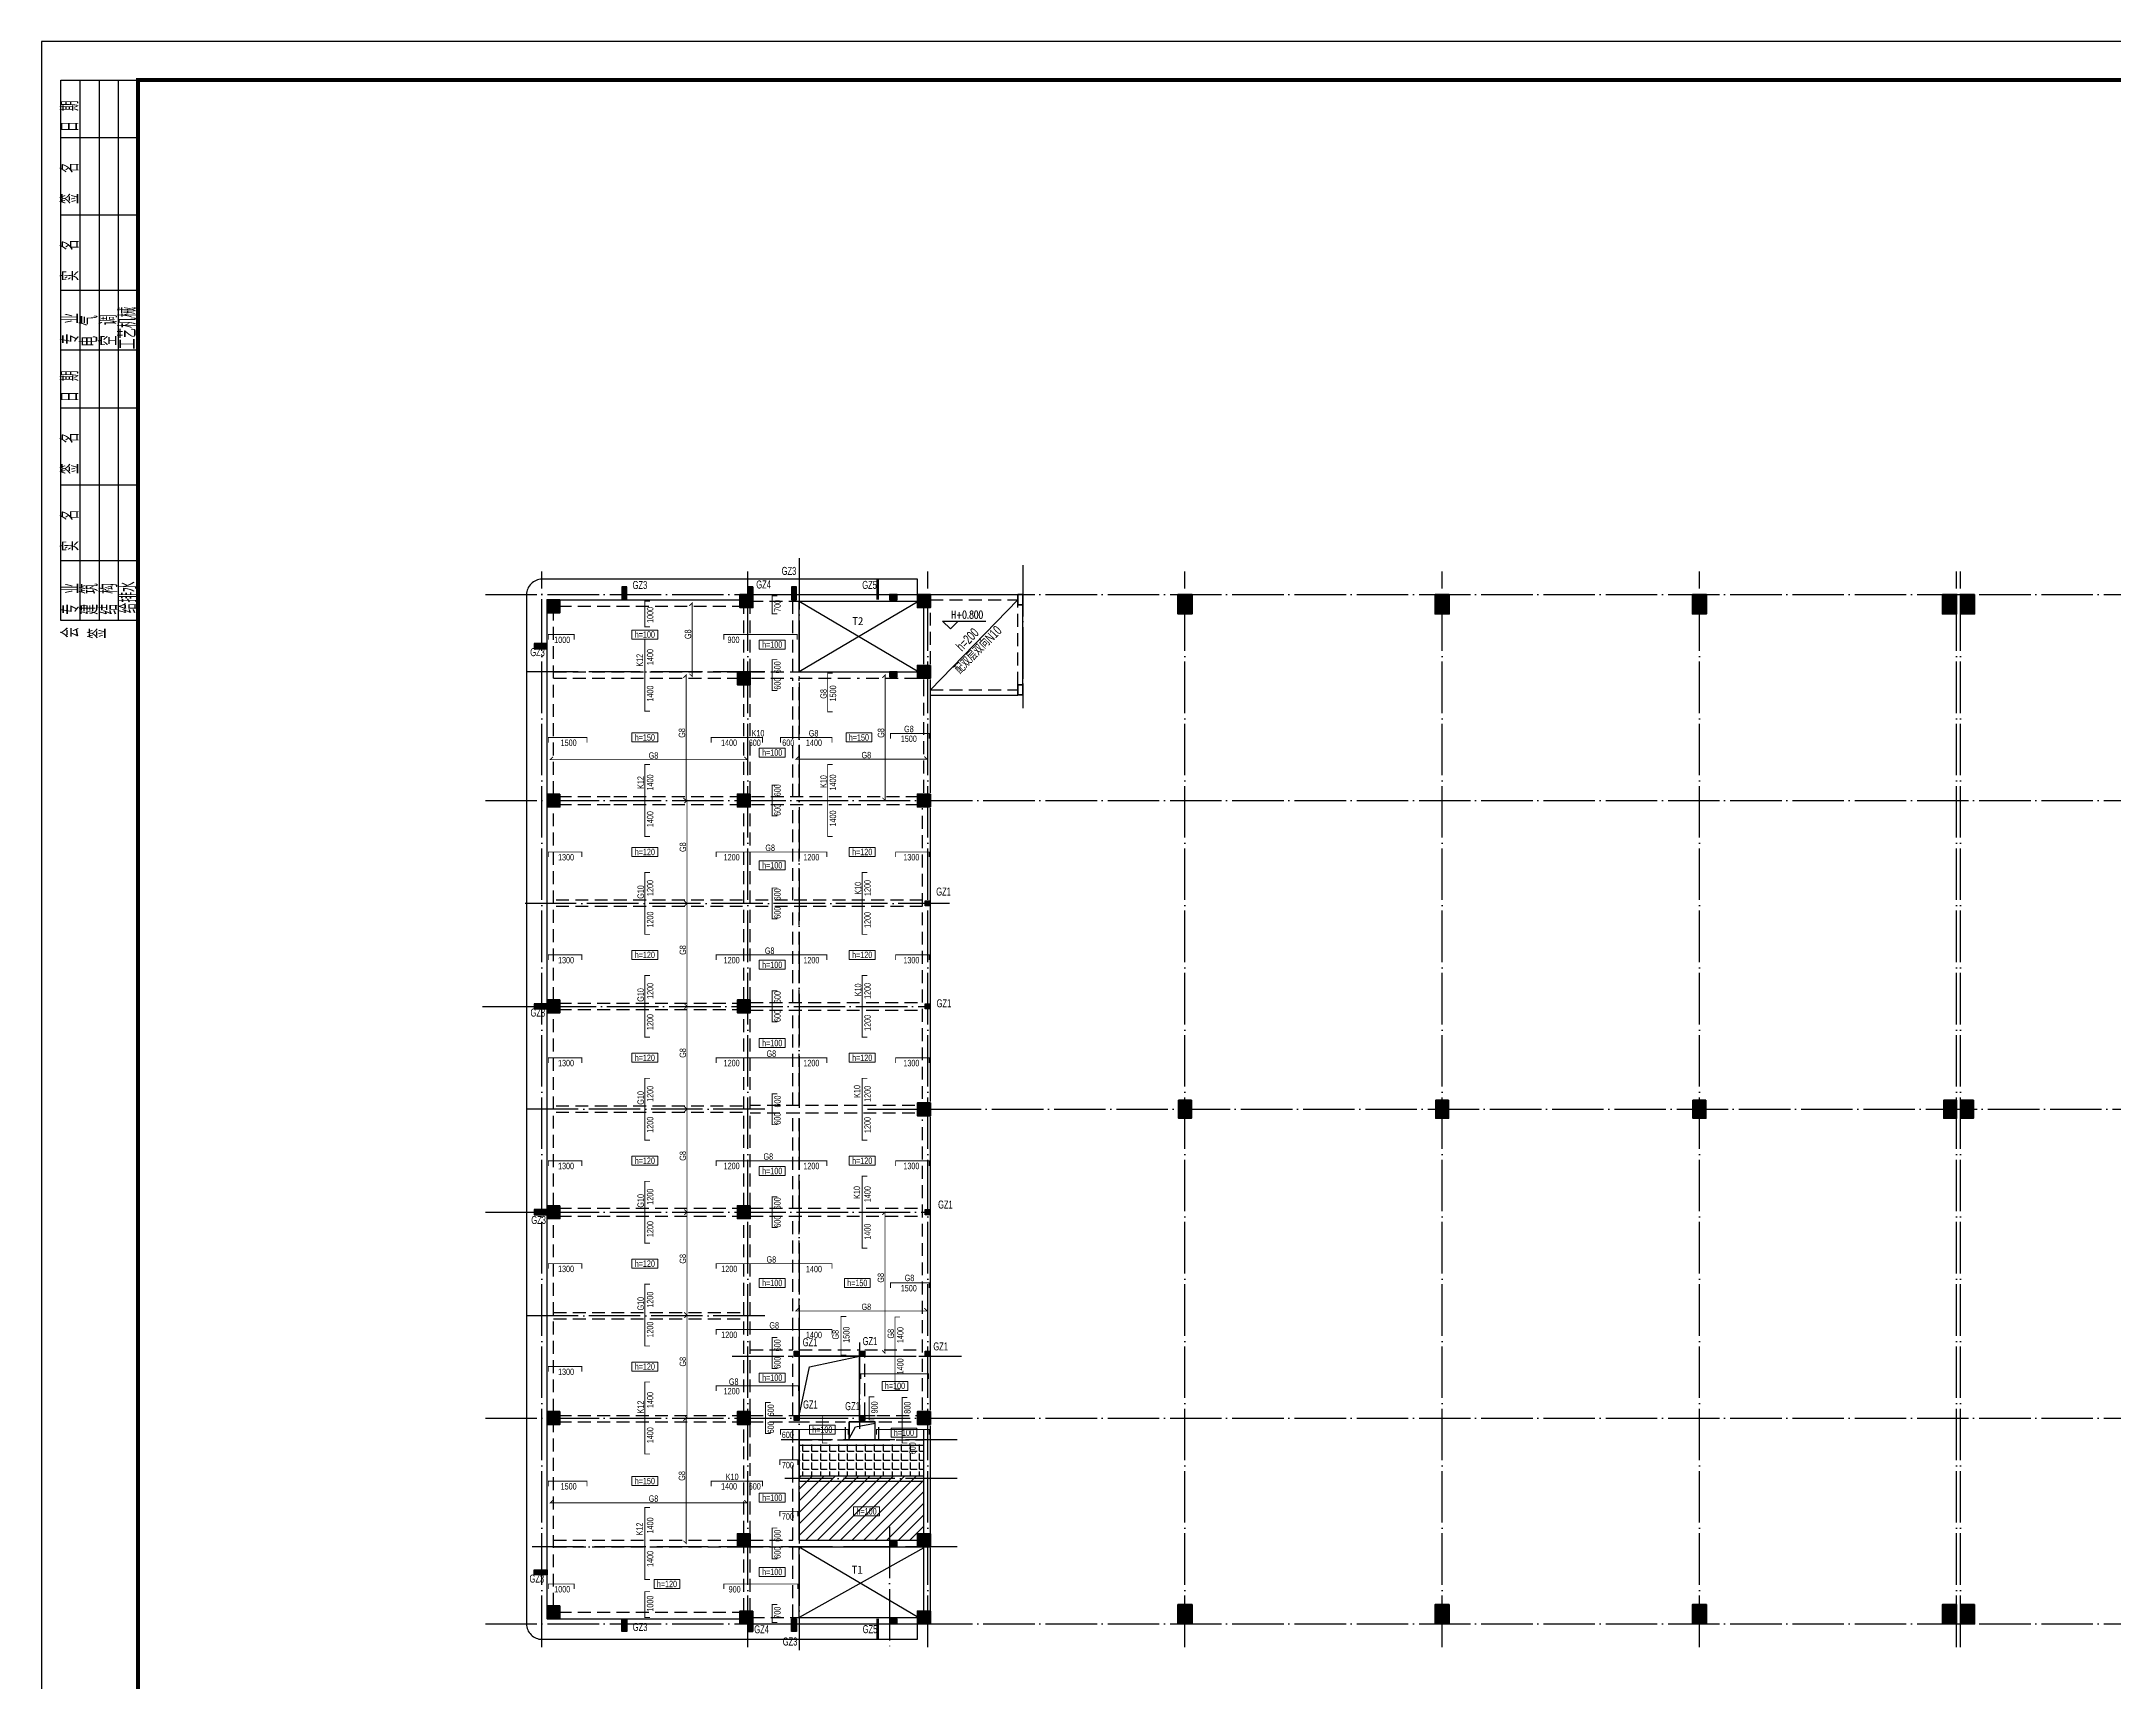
# Model space of a CAD drawing. Extents: x -695511 to 885008, y -751583 to -95266.
# Drawn here: x -435397 to -354801, y -528223 to -464445 of the extents above; entities that cross this region are included whole.
import ezdxf
from ezdxf.enums import TextEntityAlignment as Align

# ---------------------------------------------------------------- set-up
doc = ezdxf.new("R2010")
doc.units = 0
doc.header["$LTSCALE"] = 1000
doc.header["$MEASUREMENT"] = 0
doc.linetypes.add('DOTE', pattern=[2.42, 2, -0.2, 0.02, -0.2])
doc.linetypes.add('线型3', pattern=[750, 500, -250])
for name, color, linetype in [('14', 1, 'Continuous'), ('_0', 7, 'Continuous'), ('DIM_ELEV', 3, 'Continuous'), ('DOTE', 1, 'Continuous'), ('GZ', 211, 'Continuous'), ('PUB_HATCH', 8, 'Continuous'), ('PUB_TITLE', 4, 'Continuous'), ('SEDOTE', 40, 'DOTE'), ('TZ', 11, 'Continuous'), ('WALL', 4, 'Continuous'), ('填充', 8, 'Continuous'), ('板厚标注', 7, 'Continuous'), ('板厚标注边框', 7, 'Continuous')]:
    doc.layers.add(name, color=color, linetype=linetype)
for name, color, linetype, lineweight in [('BEAM', 4, 'Continuous', 25), ('BEAM-DASH', 4, '线型3', 25), ('HOLE', 7, 'Continuous', 25), ('楼板正筋文字', 7, 'Continuous', 18), ('楼板正筋钢筋', 1, 'Continuous', 35), ('楼板负筋文字', 7, 'Continuous', 18), ('楼板负筋标注', 142, 'Continuous', 18), ('楼板负筋钢筋', 14, 'Continuous', 35), ('砼柱', 2, 'Continuous', 35)]:
    doc.layers.add(name, color=color, linetype=linetype, lineweight=lineweight)
doc.styles.add('_TCH_DIM', font='SIMPLEX', dxfattribs={"bigfont": 'GBCBIG'})
doc.styles.add('hztxt', font='romand_pkpm', dxfattribs={"bigfont": 'gbcbig'})
doc.styles.add('宋体', font='simsun.ttc')
doc.styles.add('样式 1', font='GS_TXT.shx', dxfattribs={"width": 0.7, "height": 375, "bigfont": 'yjkchn.shx'})
doc.styles.add('样式 5', font='GS_TXT.shx', dxfattribs={"width": 0.7, "height": 250, "bigfont": 'yjkchn.shx'})

# ---------------------------------------------------------------- blocks, each defined once
blk = doc.blocks.new('zw')
at = {"layer": 'DOTE', "linetype": 'DOTE'}
for p, q in [((-185373, -1049032), (-185373, -1007232)), ((-177373, -1049032), (-177373, -1007232)), ((-170373, -1049032), (-170373, -1007232)), ((-160373, -1049032), (-160373, -1007232)), ((-150373, -1049032), (-150373, -1007232)), ((-140373, -1049032), (-140373, -1007232)), ((-130373, -1049032), (-130373, -1007232)), ((-130223, -1049032), (-130223, -1007232)), ((-187573, -1008132), (-73373, -1008132)), ((-187573, -1016132), (-73373, -1016132)), ((-187684, -1024132), (-170373, -1024132)), ((-172717, -1028132), (-73373, -1028132)), ((-187573, -1032132), (-170373, -1032132)), ((-187573, -1040132), (-73373, -1040132)), ((-187573, -1048132), (-73373, -1048132))]:
    blk.add_line(p, q, dxfattribs=at)
blk = doc.blocks.new('4fmb')
at = {"layer": 'TZ'}
h = blk.add_hatch(color=256, dxfattribs=at)
h.dxf.hatch_style = 1
h.paths.add_polyline_path([(272034, -635046), (272034, -635246), (272334, -635246), (272334, -635046)])
h = blk.add_hatch(color=256, dxfattribs=at)
h.dxf.hatch_style = 1
h.paths.add_polyline_path([(272034, -638046), (272034, -638246), (272334, -638246), (272334, -638046)])
h = blk.add_hatch(color=256, dxfattribs=at)
h.dxf.hatch_style = 1
h.paths.add_polyline_path([(272034, -671846), (272034, -672046), (272334, -672046), (272334, -671846)])
h = blk.add_hatch(color=256, dxfattribs=at)
h.dxf.hatch_style = 1
h.paths.add_polyline_path([(272034, -674846), (272034, -675046), (272334, -675046), (272334, -674846)])
at = {"layer": 'BEAM'}
for p, q in [((266624, -635046), (268424, -635046)), ((268424, -635046), (273124, -635046)), ((258724, -642796), (258724, -635746)), ((259174, -635246), (266174, -635246)), ((268424, -635296), (273124, -635296)), ((268524, -638046), (268524, -635296)), ((273374, -637746), (273374, -635546)), ((268274, -638046), (270999, -638046)), ((270999, -638046), (273174, -638046)), ((273624, -642746), (273624, -638846)), ((258724, -650796), (258724, -643296)), ((273624, -654746), (273624, -643346)), ((258724, -658796), (258724, -651296)), ((273624, -666746), (273624, -655346)), ((258724, -666796), (258724, -659296)), ((268524, -666946), (268524, -664646)), ((268524, -664646), (270874, -664646)), ((270874, -666946), (270874, -664646)), ((258724, -674346), (258724, -667296)), ((268424, -666946), (270399, -666946)), ((270399, -666946), (270974, -666946)), ((270474, -667196), (270974, -667196)), ((270474, -667896), (270474, -667196)), ((270974, -667196), (271474, -667196)), ((271474, -667896), (271474, -667196)), ((268524, -669396), (268524, -667996)), ((268524, -668096), (270349, -668096)), ((270349, -668096), (271524, -668096)), ((270399, -667896), (271549, -667896)), ((271524, -668096), (273374, -668096)), ((273374, -669396), (273374, -667996)), ((273624, -667996), (273624, -667346)), ((273624, -669396), (273624, -667996)), ((268524, -671796), (268524, -669396)), ((273374, -671596), (273374, -669396)), ((273624, -671596), (273624, -669396)), ((268274, -672046), (273124, -672046)), ((268524, -671796), (273124, -671796)), ((268524, -674796), (268524, -672046)), ((273374, -674546), (273374, -672096)), ((273624, -674546), (273624, -672096)), ((259174, -674846), (266174, -674846)), ((266674, -675046), (268424, -675046)), ((268424, -674796), (273174, -674796)), ((268424, -675046), (273174, -675046))]:
    blk.add_line(p, q, dxfattribs=at)
at = {"layer": 'BEAM', "color": 3}
for p, q in [((273624, -635046), (277024, -635046)), ((277224, -638546), (277224, -635446)), ((273624, -638946), (277024, -638946))]:
    blk.add_line(p, q, dxfattribs=at)
at = {"layer": 'BEAM', "color": 2}
for p, q in [((268524, -669296), (273374, -669296)), ((268524, -669496), (273374, -669496))]:
    blk.add_line(p, q, dxfattribs=at)
at = {"layer": 'BEAM-DASH', "ltscale": 0.001}
for p, q in [((258974, -642796), (258974, -635746)), ((259174, -635496), (266174, -635496)), ((266374, -638046), (266374, -635546)), ((266624, -635296), (268424, -635296)), ((266624, -638046), (266624, -635546)), ((268274, -638046), (268274, -635296)), ((273624, -637746), (273624, -635546)), ((258974, -638046), (266124, -638046)), ((258974, -638296), (266124, -638296)), ((266674, -638046), (268524, -638046)), ((266674, -638296), (268274, -638296)), ((268274, -642896), (268274, -638296)), ((268524, -638296), (270874, -638296)), ((268524, -642896), (268524, -638296)), ((271124, -638296), (273374, -638296)), ((273374, -638846), (273374, -638296)), ((273624, -638846), (273624, -638246)), ((266374, -642796), (266374, -638546)), ((266624, -642796), (266624, -638546)), ((273374, -642746), (273374, -638846)), ((259174, -642896), (261324, -642896)), ((261324, -642896), (266174, -642896)), ((266674, -642896), (273124, -642896)), ((258974, -650796), (258974, -643296)), ((259174, -643196), (261324, -643196)), ((261324, -643196), (266174, -643196)), ((266374, -650796), (266374, -643296)), ((266624, -650796), (266624, -643296)), ((266674, -643196), (273124, -643196)), ((268274, -646921), (268274, -643196)), ((268524, -646921), (268524, -643196)), ((273324, -654644), (273324, -643346)), ((266324, -646921), (258974, -646921)), ((266324, -647171), (258974, -647171)), ((273324, -646921), (266624, -646921)), ((273324, -647171), (266624, -647171)), ((268274, -650896), (268274, -647171)), ((268524, -650896), (268524, -647171)), ((259174, -650921), (266174, -650921)), ((259174, -651171), (266174, -651171)), ((266624, -650896), (273324, -650896)), ((266624, -651196), (273324, -651196)), ((268274, -654896), (268274, -651196)), ((268524, -654896), (268524, -651196)), ((258974, -658796), (258974, -651296)), ((266374, -658796), (266374, -651296)), ((266624, -658796), (266624, -651296)), ((266324, -654921), (258974, -654921)), ((266324, -655171), (258974, -655171)), ((273024, -654896), (266624, -654896)), ((273024, -655196), (266624, -655196)), ((268274, -658896), (268274, -655196)), ((268524, -658896), (268524, -655196)), ((273324, -666746), (273324, -655447)), ((259174, -658896), (266174, -658896)), ((259174, -659196), (266174, -659196)), ((266624, -658896), (273324, -658896)), ((266624, -659196), (273324, -659196)), ((268274, -664396), (268274, -659196)), ((268524, -664396), (268524, -659196)), ((258974, -666796), (258974, -659296)), ((266374, -666796), (266374, -659296)), ((266624, -666796), (266624, -659296)), ((258974, -662946), (266374, -662946)), ((258974, -663196), (266374, -663196)), ((266624, -664396), (268274, -664396)), ((266624, -664646), (268274, -664646)), ((268274, -666946), (268274, -664646)), ((268524, -664396), (270874, -664396)), ((271074, -664396), (273324, -664396)), ((271074, -664646), (273324, -664646)), ((271074, -666946), (271074, -664646)), ((258974, -674346), (258974, -667296)), ((259174, -666946), (266174, -666946)), ((259174, -667196), (266174, -667196)), ((266374, -667996), (266374, -667296)), ((266624, -666946), (268424, -666946)), ((266624, -667196), (268424, -667196)), ((266624, -671546), (266624, -667296)), ((268274, -667996), (268274, -667246)), ((268424, -667196), (270324, -667196)), ((268524, -667996), (268524, -667246)), ((270324, -667896), (270324, -667196)), ((270974, -666946), (271549, -666946)), ((271549, -666946), (273124, -666946)), ((271624, -667196), (273124, -667196)), ((271624, -667896), (271624, -667196)), ((266374, -669396), (266374, -667996)), ((268274, -669396), (268274, -667996)), ((268524, -667896), (270399, -667896)), ((271549, -667896), (273374, -667896)), ((273374, -667996), (273374, -667346)), ((266374, -671546), (266374, -669396)), ((268274, -671796), (268274, -669396)), ((258974, -671796), (266124, -671796)), ((258974, -672046), (266124, -672046)), ((266374, -674546), (266374, -672046)), ((266624, -671796), (268274, -671796)), ((266624, -674546), (266624, -672046)), ((266624, -672046), (268524, -672046)), ((268274, -674796), (268274, -672046)), ((259174, -674596), (266174, -674596)), ((266674, -674796), (268424, -674796))]:
    blk.add_line(p, q, dxfattribs=at)
at = {"layer": 'BEAM-DASH', "color": 3, "ltscale": 0.001}
for p, q in [((273624, -635246), (277024, -635246)), ((277024, -638546), (277024, -635446)), ((273624, -638746), (277024, -638746))]:
    blk.add_line(p, q, dxfattribs=at)
at = {"layer": 'TZ'}
for points in [[(272034, -635046), (272034, -635246), (272334, -635246), (272334, -635046)], [(272034, -638046), (272034, -638246), (272334, -638246), (272334, -638046)], [(272034, -671846), (272034, -672046), (272334, -672046), (272334, -671846)], [(272034, -674846), (272034, -675046), (272334, -675046), (272334, -674846)]]:
    blk.add_lwpolyline(points, close=True, dxfattribs=at)
blk = doc.blocks.new('3fcol')
at = {"layer": '填充'}
h = blk.add_hatch(color=256, dxfattribs=at)
h.dxf.hatch_style = 1
h.paths.add_polyline_path([(193685, -674397), (193185, -674397), (193185, -674897), (193685, -674897)])
h = blk.add_hatch(color=256, dxfattribs=at)
h.dxf.hatch_style = 1
h.paths.add_polyline_path([(200585, -674397), (200085, -674397), (200085, -674897), (200585, -674897)])
h = blk.add_hatch(color=256, dxfattribs=at)
h.dxf.hatch_style = 1
h.paths.add_polyline_path([(210760, -674397), (210210, -674397), (210210, -675147), (210760, -675147)])
h = blk.add_hatch(color=256, dxfattribs=at)
h.dxf.hatch_style = 1
h.paths.add_polyline_path([(220760, -674397), (220210, -674397), (220210, -675147), (220760, -675147)])
h = blk.add_hatch(color=256, dxfattribs=at)
h.dxf.hatch_style = 1
h.paths.add_polyline_path([(230760, -674397), (230210, -674397), (230210, -675147), (230760, -675147)])
h = blk.add_hatch(color=256, dxfattribs=at)
h.dxf.hatch_style = 1
h.paths.add_polyline_path([(240485, -674397), (239935, -674397), (239935, -675147), (240485, -675147)])
h = blk.add_hatch(color=256, dxfattribs=at)
h.dxf.hatch_style = 1
h.paths.add_polyline_path([(241185, -674397), (240635, -674397), (240635, -675147), (241185, -675147)])
h = blk.add_hatch(color=256, dxfattribs=at)
h.dxf.hatch_style = 1
h.paths.add_polyline_path([(186185, -674597), (185685, -674597), (185685, -675097), (186185, -675097)])
h = blk.add_hatch(color=256, dxfattribs=at)
h.dxf.hatch_style = 1
h.paths.add_polyline_path([(193585, -677397), (193085, -677397), (193085, -677897), (193585, -677897)])
h = blk.add_hatch(color=256, dxfattribs=at)
h.dxf.hatch_style = 1
h.paths.add_polyline_path([(200585, -677147), (200085, -677147), (200085, -677647), (200585, -677647)])
h = blk.add_hatch(color=256, dxfattribs=at)
h.dxf.hatch_style = 1
h.paths.add_polyline_path([(186185, -682147), (185685, -682147), (185685, -682647), (186185, -682647)])
h = blk.add_hatch(color=256, dxfattribs=at)
h.dxf.hatch_style = 1
h.paths.add_polyline_path([(193585, -682147), (193085, -682147), (193085, -682647), (193585, -682647)])
h = blk.add_hatch(color=256, dxfattribs=at)
h.dxf.hatch_style = 1
h.paths.add_polyline_path([(200585, -682147), (200085, -682147), (200085, -682647), (200585, -682647)])
h = blk.add_hatch(color=256, dxfattribs=at)
h.dxf.hatch_style = 1
h.paths.add_polyline_path([(186185, -690147), (185685, -690147), (185685, -690647), (186185, -690647)])
h = blk.add_hatch(color=256, dxfattribs=at)
h.dxf.hatch_style = 1
h.paths.add_polyline_path([(193585, -690147), (193085, -690147), (193085, -690647), (193585, -690647)])
h = blk.add_hatch(color=256, dxfattribs=at)
h.dxf.hatch_style = 1
h.paths.add_polyline_path([(200585, -694147), (200085, -694147), (200085, -694647), (200585, -694647)])
h = blk.add_hatch(color=256, dxfattribs=at)
h.dxf.hatch_style = 1
h.paths.add_polyline_path([(210735, -694047), (210235, -694047), (210235, -694747), (210735, -694747)])
h = blk.add_hatch(color=256, dxfattribs=at)
h.dxf.hatch_style = 1
h.paths.add_polyline_path([(220735, -694047), (220235, -694047), (220235, -694747), (220735, -694747)])
h = blk.add_hatch(color=256, dxfattribs=at)
h.dxf.hatch_style = 1
h.paths.add_polyline_path([(230735, -694047), (230235, -694047), (230235, -694747), (230735, -694747)])
h = blk.add_hatch(color=256, dxfattribs=at)
h.dxf.hatch_style = 1
h.paths.add_polyline_path([(240485, -694047), (239985, -694047), (239985, -694747), (240485, -694747)])
h = blk.add_hatch(color=256, dxfattribs=at)
h.dxf.hatch_style = 1
h.paths.add_polyline_path([(241135, -694047), (240635, -694047), (240635, -694747), (241135, -694747)])
h = blk.add_hatch(color=256, dxfattribs=at)
h.dxf.hatch_style = 1
h.paths.add_polyline_path([(186185, -698147), (185685, -698147), (185685, -698647), (186185, -698647)])
h = blk.add_hatch(color=256, dxfattribs=at)
h.dxf.hatch_style = 1
h.paths.add_polyline_path([(193585, -698147), (193085, -698147), (193085, -698647), (193585, -698647)])
h = blk.add_hatch(color=256, dxfattribs=at)
h.dxf.hatch_style = 1
h.paths.add_polyline_path([(186185, -706147), (185685, -706147), (185685, -706647), (186185, -706647)])
h = blk.add_hatch(color=256, dxfattribs=at)
h.dxf.hatch_style = 1
h.paths.add_polyline_path([(193585, -706147), (193085, -706147), (193085, -706647), (193585, -706647)])
h = blk.add_hatch(color=256, dxfattribs=at)
h.dxf.hatch_style = 1
h.paths.add_polyline_path([(200585, -706147), (200085, -706147), (200085, -706647), (200585, -706647)])
h = blk.add_hatch(color=256, dxfattribs=at)
h.dxf.hatch_style = 1
h.paths.add_polyline_path([(193585, -710897), (193085, -710897), (193085, -711397), (193585, -711397)])
h = blk.add_hatch(color=256, dxfattribs=at)
h.dxf.hatch_style = 1
h.paths.add_polyline_path([(200585, -710897), (200085, -710897), (200085, -711397), (200585, -711397)])
h = blk.add_hatch(color=256, dxfattribs=at)
h.dxf.hatch_style = 1
h.paths.add_polyline_path([(186185, -713697), (185685, -713697), (185685, -714197), (186185, -714197)])
h = blk.add_hatch(color=256, dxfattribs=at)
h.dxf.hatch_style = 1
h.paths.add_polyline_path([(193685, -713897), (193185, -713897), (193185, -714397), (193685, -714397)])
h = blk.add_hatch(color=256, dxfattribs=at)
h.dxf.hatch_style = 1
h.paths.add_polyline_path([(200585, -713897), (200085, -713897), (200085, -714397), (200585, -714397)])
h = blk.add_hatch(color=256, dxfattribs=at)
h.dxf.hatch_style = 1
h.paths.add_polyline_path([(210760, -713647), (210210, -713647), (210210, -714397), (210760, -714397)])
h = blk.add_hatch(color=256, dxfattribs=at)
h.dxf.hatch_style = 1
h.paths.add_polyline_path([(220760, -713647), (220210, -713647), (220210, -714397), (220760, -714397)])
h = blk.add_hatch(color=256, dxfattribs=at)
h.dxf.hatch_style = 1
h.paths.add_polyline_path([(230760, -713647), (230210, -713647), (230210, -714397), (230760, -714397)])
h = blk.add_hatch(color=256, dxfattribs=at)
h.dxf.hatch_style = 1
h.paths.add_polyline_path([(240485, -713647), (239935, -713647), (239935, -714397), (240485, -714397)])
h = blk.add_hatch(color=256, dxfattribs=at)
h.dxf.hatch_style = 1
h.paths.add_polyline_path([(241185, -713647), (240635, -713647), (240635, -714397), (241185, -714397)])
at = {"layer": '砼柱', "lineweight": 35}
for points in [[(193685, -674397), (193185, -674397), (193185, -674897), (193685, -674897)], [(200585, -674397), (200085, -674397), (200085, -674897), (200585, -674897)], [(210760, -674397), (210210, -674397), (210210, -675147), (210760, -675147)], [(220760, -674397), (220210, -674397), (220210, -675147), (220760, -675147)], [(230760, -674397), (230210, -674397), (230210, -675147), (230760, -675147)], [(240485, -674397), (239935, -674397), (239935, -675147), (240485, -675147)], [(241185, -674397), (240635, -674397), (240635, -675147), (241185, -675147)], [(186185, -674597), (185685, -674597), (185685, -675097), (186185, -675097)], [(193585, -677397), (193085, -677397), (193085, -677897), (193585, -677897)], [(200585, -677147), (200085, -677147), (200085, -677647), (200585, -677647)], [(186185, -682147), (185685, -682147), (185685, -682647), (186185, -682647)], [(193585, -682147), (193085, -682147), (193085, -682647), (193585, -682647)], [(200585, -682147), (200085, -682147), (200085, -682647), (200585, -682647)], [(186185, -690147), (185685, -690147), (185685, -690647), (186185, -690647)], [(193585, -690147), (193085, -690147), (193085, -690647), (193585, -690647)], [(200585, -694147), (200085, -694147), (200085, -694647), (200585, -694647)], [(210735, -694047), (210235, -694047), (210235, -694747), (210735, -694747)], [(220735, -694047), (220235, -694047), (220235, -694747), (220735, -694747)], [(230735, -694047), (230235, -694047), (230235, -694747), (230735, -694747)], [(240485, -694047), (239985, -694047), (239985, -694747), (240485, -694747)], [(241135, -694047), (240635, -694047), (240635, -694747), (241135, -694747)], [(186185, -698147), (185685, -698147), (185685, -698647), (186185, -698647)], [(193585, -698147), (193085, -698147), (193085, -698647), (193585, -698647)], [(186185, -706147), (185685, -706147), (185685, -706647), (186185, -706647)], [(193585, -706147), (193085, -706147), (193085, -706647), (193585, -706647)], [(200585, -706147), (200085, -706147), (200085, -706647), (200585, -706647)], [(193585, -710897), (193085, -710897), (193085, -711397), (193585, -711397)], [(200585, -710897), (200085, -710897), (200085, -711397), (200585, -711397)], [(186185, -713697), (185685, -713697), (185685, -714197), (186185, -714197)], [(193685, -713897), (193185, -713897), (193185, -714397), (193685, -714397)], [(200585, -713897), (200085, -713897), (200085, -714397), (200585, -714397)], [(210760, -713647), (210210, -713647), (210210, -714397), (210760, -714397)], [(220760, -713647), (220210, -713647), (220210, -714397), (220760, -714397)], [(230760, -713647), (230210, -713647), (230210, -714397), (230760, -714397)], [(240485, -713647), (239935, -713647), (239935, -714397), (240485, -714397)], [(241185, -713647), (240635, -713647), (240635, -714397), (241185, -714397)]]:
    blk.add_lwpolyline(points, close=True, dxfattribs=at)
blk = doc.blocks.new('4fzx')
h = blk.add_hatch(color=256)
h.dxf.hatch_style = 1
h.paths.add_polyline_path([(395751, -984648), (395751, -983848), (395851, -983848), (395851, -984648)])
h = blk.add_hatch(color=256)
h.dxf.hatch_style = 1
h.paths.add_polyline_path([(386051, -984147), (385851, -984147), (385851, -984648), (386051, -984648)])
h = blk.add_hatch(color=256)
h.dxf.hatch_style = 1
h.paths.add_polyline_path([(390751, -984147), (390951, -984147), (390951, -984648), (390751, -984648)])
h = blk.add_hatch(color=256)
h.dxf.hatch_style = 1
h.paths.add_polyline_path([(392651, -984147), (392451, -984147), (392451, -984648), (392651, -984648)])
h = blk.add_hatch(color=256)
h.dxf.hatch_style = 1
h.paths.add_polyline_path([(382451, -986548), (382951, -986548), (382951, -986348), (382451, -986348)])
h = blk.add_hatch(color=256)
h.dxf.hatch_style = 1
h.paths.add_polyline_path([(382451, -1000547), (382951, -1000547), (382951, -1000347), (382451, -1000347)])
h = blk.add_hatch(color=256)
h.dxf.hatch_style = 1
h.paths.add_polyline_path([(382451, -1008547), (382951, -1008547), (382951, -1008347), (382451, -1008347)])
h = blk.add_hatch(color=256)
h.dxf.hatch_style = 1
h.paths.add_polyline_path([(382451, -1022348), (382951, -1022348), (382951, -1022548), (382451, -1022548)])
h = blk.add_hatch(color=256)
h.dxf.hatch_style = 1
h.paths.add_polyline_path([(386051, -1024748), (385851, -1024748), (385851, -1024248), (386051, -1024248)])
h = blk.add_hatch(color=256)
h.dxf.hatch_style = 1
h.paths.add_polyline_path([(390751, -1024748), (390951, -1024748), (390951, -1024248), (390751, -1024248)])
h = blk.add_hatch(color=256)
h.dxf.hatch_style = 1
h.paths.add_polyline_path([(392651, -1024748), (392451, -1024748), (392451, -1024248), (392651, -1024248)])
h = blk.add_hatch(color=256)
h.dxf.hatch_style = 1
h.paths.add_polyline_path([(395851, -1024248), (395851, -1025048), (395751, -1025048), (395751, -1024248)])
blk.add_lwpolyline([(397351, -984448), (397351, -983848), (382751, -983848, 0.414214), (382151, -984448), (382151, -1024448, 0.414214), (382751, -1025048), (397351, -1025048), (397351, -1024448)], format="xyb")
at = {"color": 4}
for points in [[(386051, -984147), (385851, -984147), (385851, -984648), (386051, -984648)], [(390751, -984147), (390951, -984147), (390951, -984648), (390751, -984648)], [(392651, -984147), (392451, -984147), (392451, -984648), (392651, -984648)], [(386051, -1024748), (385851, -1024748), (385851, -1024248), (386051, -1024248)], [(390751, -1024748), (390951, -1024748), (390951, -1024248), (390751, -1024248)], [(392651, -1024748), (392451, -1024748), (392451, -1024248), (392651, -1024248)]]:
    blk.add_lwpolyline(points, close=True, dxfattribs=at)
at = {"layer": 'WALL'}
for points in [[(386051, -984448), (386051, -984147), (385851, -984147), (385851, -984448), (386051, -984448)], [(390951, -984448), (390951, -984147), (390751, -984147), (390751, -984448), (390951, -984448)], [(392651, -984448), (392651, -984147), (392451, -984147), (392451, -984448), (392651, -984448)], [(386051, -1024448), (386051, -1024748), (385851, -1024748), (385851, -1024448), (386051, -1024448)], [(390951, -1024448), (390951, -1024748), (390751, -1024748), (390751, -1024448), (390951, -1024448)], [(392651, -1024448), (392651, -1024748), (392451, -1024748), (392451, -1024448), (392651, -1024448)]]:
    blk.add_lwpolyline(points, dxfattribs=at)
for points in [[(382451, -986548), (382951, -986548), (382951, -986348), (382451, -986348)], [(382451, -1000547), (382951, -1000547), (382951, -1000347), (382451, -1000347)], [(382451, -1008547), (382951, -1008547), (382951, -1008347), (382451, -1008347)], [(382451, -1022348), (382951, -1022348), (382951, -1022548), (382451, -1022548)]]:
    blk.add_lwpolyline(points, close=True, dxfattribs=at)
blk = doc.blocks.new('4fgzz')
at = {"layer": 'GZ'}
h = blk.add_hatch(color=256, dxfattribs=at)
h.dxf.hatch_style = 1
h.paths.add_polyline_path([(391108, -693787), (391108, -693587), (391308, -693587), (391308, -693787)])
h = blk.add_hatch(color=256, dxfattribs=at)
h.dxf.hatch_style = 1
h.paths.add_polyline_path([(391108, -697787), (391108, -697587), (391308, -697587), (391308, -697787)])
h = blk.add_hatch(color=256, dxfattribs=at)
h.dxf.hatch_style = 1
h.paths.add_polyline_path([(391108, -705787), (391108, -705587), (391308, -705587), (391308, -705787)])
h = blk.add_hatch(color=256, dxfattribs=at)
h.dxf.hatch_style = 1
h.paths.add_polyline_path([(386008, -711287), (386008, -711087), (386208, -711087), (386208, -711287)])
h = blk.add_hatch(color=256, dxfattribs=at)
h.dxf.hatch_style = 1
h.paths.add_polyline_path([(388558, -711287), (388558, -711087), (388758, -711087), (388758, -711287)])
h = blk.add_hatch(color=256, dxfattribs=at)
h.dxf.hatch_style = 1
h.paths.add_polyline_path([(391108, -711287), (391108, -711087), (391308, -711087), (391308, -711287)])
h = blk.add_hatch(color=256, dxfattribs=at)
h.dxf.hatch_style = 1
h.paths.add_polyline_path([(386008, -713787), (386008, -713587), (386208, -713587), (386208, -713787)])
h = blk.add_hatch(color=256, dxfattribs=at)
h.dxf.hatch_style = 1
h.paths.add_polyline_path([(388558, -713787), (388558, -713587), (388758, -713587), (388758, -713787)])
for points in [[(391108, -693787), (391108, -693587), (391308, -693587), (391308, -693787), (391108, -693787)], [(391108, -697787), (391108, -697587), (391308, -697587), (391308, -697787), (391108, -697787)], [(391108, -705787), (391108, -705587), (391308, -705587), (391308, -705787), (391108, -705787)], [(386008, -711287), (386008, -711087), (386208, -711087), (386208, -711287), (386008, -711287)], [(388558, -711287), (388558, -711087), (388758, -711087), (388758, -711287), (388558, -711287)], [(391108, -711287), (391108, -711087), (391308, -711087), (391308, -711287), (391108, -711287)], [(386008, -713787), (386008, -713587), (386208, -713587), (386208, -713787), (386008, -713787)], [(388558, -713787), (388558, -713587), (388758, -713587), (388758, -713787), (388558, -713787)]]:
    blk.add_lwpolyline(points, dxfattribs=at)
blk = doc.blocks.new('A$C393D5F54')
at = {"layer": '14'}
for p, q in [((0, 446), (0, 14446)), ((0, 14446), (2000, 14446)), ((500, 446), (500, 14446)), ((1000, 446), (1000, 14446)), ((1500, 446), (1500, 14446)), ((2000, 446), (2000, 14446)), ((2000, 12946), (0, 12946)), ((2000, 10946), (0, 10946)), ((2000, 8990), (0, 8990)), ((2000, 7446), (0, 7446)), ((2000, 5946), (0, 5946)), ((2000, 3946), (0, 3946)), ((2000, 1990), (0, 1990)), ((2000, 446), (0, 446))]:
    blk.add_line(p, q, dxfattribs=at)
at = {"layer": '14', "style": 'hztxt', "width": 0.85}
for s, p in [('日 期', (462, 13105)), ('签  名', (466, 11238)), ('实  名', (466, 9238)), ('专 业', (472, 7598)), ('电 气', (957, 7540)), ('空 调', (1460, 7558)), ('工艺机械', (1953, 7471)), ('日 期', (462, 6105)), ('签  名', (466, 4238)), ('实  名', (466, 2238)), ('专 业', (480, 598)), ('建 筑', (967, 592)), ('结 构', (1470, 597)), ('给排水', (1970, 629)), ('会', (470, -3)), ('签', (1174, -27))]:
    blk.add_text(s, height=450, rotation=90, dxfattribs=at).set_placement(p)

msp = doc.modelspace()

# ---------------------------------------------------------------- hatches: boundary and pattern name
at = {"layer": 'PUB_HATCH'}
h = msp.add_hatch(dxfattribs=at)
h.set_pattern_fill('ANGLE', color=256, scale=100)
h.set_pattern_definition([(0, (-602777.84, 281949.93), (0, 349.25), [254, -95.25]), (90, (-602777.84, 281949.93), (-349.25, 2e-14), [254, -95.25])])
h.paths.add_polyline_path([(-405939.5, -518943.6), (-401089.5, -518943.6), (-401089.5, -520193.6), (-405939.5, -520193.6)])
h = msp.add_hatch(dxfattribs=at)
h.set_pattern_fill('ANSI31', color=256, scale=200)
h.set_pattern_definition([(45, (-602777.84, 281949.93), (-224.5064, 224.5064), [])])
h.paths.add_polyline_path([(-401089.5, -520193.6), (-405939.5, -520193.6), (-405939.5, -522693.6), (-401089.5, -522693.6)])

# ---------------------------------------------------------------- linework, layer by layer
at = {"layer": '_0'}
msp.add_lwpolyline([(-400839.5, -489643.6), (-397439.5, -486143.6)], dxfattribs=at)
at = {"layer": 'DIM_ELEV'}
for p, q in [((-400060.7, -487273.8), (-400360.7, -486973.8)), ((-400360.7, -486973.8), (-398680.7, -486973.8)), ((-400060.7, -487273.8), (-399760.7, -486973.8))]:
    msp.add_line(p, q, dxfattribs=at)
at = {"layer": 'HOLE'}
for p, q in [((-405939.5, -486193.6), (-401289.5, -488943.6)), ((-401289.5, -486193.6), (-405939.5, -488943.6)), ((-405939.5, -522943.6), (-401289.5, -525693.6)), ((-401089.5, -522993.6), (-405939.5, -525693.6))]:
    msp.add_line(p, q, dxfattribs=at)
for points in [[(-403589.5, -515543.6), (-405939.5, -515543.6), (-405939.5, -517843.6), (-405532.9, -515950.2), (-403589.5, -515543.6)], [(-405939.5, -517843.6), (-403589.5, -517843.6), (-403589.5, -515543.6), (-405939.5, -515543.6), (-405939.5, -517843.6)], [(-402989.5, -518093.6), (-403989.5, -518093.6), (-403989.5, -518743.6), (-403748.7, -518281.9), (-402989.5, -518143.6)]]:
    msp.add_lwpolyline(points, close=True, dxfattribs=at)
at = {"layer": 'PUB_TITLE'}
msp.add_lwpolyline([(-435397.2, -553544.8), (-277747.2, -553544.8), (-277747.2, -464444.8), (-435397.2, -464444.8)], close=True, dxfattribs=at)
at = {"layer": 'PUB_TITLE', "const_width": 150}
msp.add_lwpolyline([(-431647.2, -552044.8), (-279247.2, -552044.8), (-279247.2, -465944.8), (-431647.2, -465944.8)], close=True, dxfattribs=at)
at = {"layer": 'SEDOTE', "linetype": 'DOTE'}
for p, q in [((-405939.5, -484522.7), (-405939.5, -526959.4)), ((-407277.5, -488943.6), (-416591, -488943.6)), ((-400091, -497943.6), (-416591, -497943.6)), ((-407277.5, -505943.6), (-416591, -505943.6)), ((-407277.5, -513968.6), (-416591, -513968.6)), ((-408541.4, -515543.6), (-399623.8, -515543.6)), ((-403589.5, -515013.5), (-403589.5, -518363.8)), ((-399798.9, -518793.6), (-406711, -518793.6)), ((-399798.9, -520293.6), (-406492.5, -520293.6)), ((-399798.9, -522943.6), (-416591, -522943.6))]:
    msp.add_line(p, q, dxfattribs=at)
for points in [[(-397239.5, -484793), (-397239.5, -490360.1)], [(-402429.5, -522173.2), (-402429.5, -526846.2)]]:
    msp.add_lwpolyline(points, dxfattribs=at)
at = {"layer": '板厚标注边框', "lineweight": 18}
for points in [[(-412439.5, -487668.6), (-411439.5, -487668.6), (-411439.5, -487318.6), (-412439.5, -487318.6)], [(-407489.5, -488059.1), (-406489.5, -488059.1), (-406489.5, -487709.1), (-407489.5, -487709.1)], [(-412439.5, -491668.6), (-411439.5, -491668.6), (-411439.5, -491318.6), (-412439.5, -491318.6)], [(-404118, -491668.6), (-403118, -491668.6), (-403118, -491318.6), (-404118, -491318.6)], [(-407489.5, -492254.1), (-406489.5, -492254.1), (-406489.5, -491904.1), (-407489.5, -491904.1)], [(-412439.5, -496118.6), (-411439.5, -496118.6), (-411439.5, -495768.6), (-412439.5, -495768.6)], [(-407489.5, -496637.6), (-406489.5, -496637.6), (-406489.5, -496287.6), (-407489.5, -496287.6)], [(-403989.5, -496118.6), (-402989.5, -496118.6), (-402989.5, -495768.6), (-403989.5, -495768.6)], [(-412439.5, -500118.6), (-411439.5, -500118.6), (-411439.5, -499768.6), (-412439.5, -499768.6)], [(-407489.5, -500504.6), (-406489.5, -500504.6), (-406489.5, -500154.6), (-407489.5, -500154.6)], [(-403989.5, -500118.6), (-402989.5, -500118.6), (-402989.5, -499768.6), (-403989.5, -499768.6)], [(-407489.5, -503544.6), (-406489.5, -503544.6), (-406489.5, -503194.6), (-407489.5, -503194.6)], [(-412439.5, -504118.6), (-411439.5, -504118.6), (-411439.5, -503768.6), (-412439.5, -503768.6)], [(-403989.5, -504118.6), (-402989.5, -504118.6), (-402989.5, -503768.6), (-403989.5, -503768.6)], [(-412439.5, -508118.6), (-411439.5, -508118.6), (-411439.5, -507768.6), (-412439.5, -507768.6)], [(-407489.5, -508517.6), (-406489.5, -508517.6), (-406489.5, -508167.6), (-407489.5, -508167.6)], [(-403989.5, -508118.6), (-402989.5, -508118.6), (-402989.5, -507768.6), (-403989.5, -507768.6)], [(-412439.5, -512118.6), (-411439.5, -512118.6), (-411439.5, -511768.6), (-412439.5, -511768.6)], [(-407489.5, -512868.6), (-406489.5, -512868.6), (-406489.5, -512518.6), (-407489.5, -512518.6)], [(-404180.5, -512868.6), (-403180.5, -512868.6), (-403180.5, -512518.6), (-404180.5, -512518.6)], [(-412439.5, -516118.6), (-411439.5, -516118.6), (-411439.5, -515768.6), (-412439.5, -515768.6)], [(-407489.5, -516549.6), (-406489.5, -516549.6), (-406489.5, -516199.6), (-407489.5, -516199.6)], [(-402714.5, -516868.6), (-401714.5, -516868.6), (-401714.5, -516518.6), (-402714.5, -516518.6)], [(-405539.5, -518568.6), (-404539.5, -518568.6), (-404539.5, -518218.6), (-405539.5, -518218.6)], [(-402368, -518686.6), (-401368, -518686.6), (-401368, -518336.6), (-402368, -518336.6)], [(-412439.5, -520568.6), (-411439.5, -520568.6), (-411439.5, -520218.6), (-412439.5, -520218.6)], [(-407489.5, -521214.1), (-406489.5, -521214.1), (-406489.5, -520864.1), (-407489.5, -520864.1)], [(-403822, -521743.6), (-402822, -521743.6), (-402822, -521393.6), (-403822, -521393.6)], [(-407489.5, -524100.1), (-406489.5, -524100.1), (-406489.5, -523750.1), (-407489.5, -523750.1)], [(-411580, -524568.6), (-410580, -524568.6), (-410580, -524218.6), (-411580, -524218.6)]]:
    msp.add_lwpolyline(points, close=True, dxfattribs=at)
at = {"layer": '楼板正筋钢筋', "lineweight": 35, "const_width": 35}
for points in [[(-410206.9, -489017), (-410100.8, -489123.1), (-410100.8, -486268.6), (-410206.9, -486374.7)], [(-410441.5, -493837.5), (-410335.4, -493943.6), (-410335.4, -489068.6), (-410441.5, -489174.7)], [(-402701.5, -493837.5), (-402595.4, -493943.6), (-402595.4, -489068.6), (-402701.5, -489174.7)], [(-415508.4, -492250.5), (-415614.5, -492356.6), (-407964.5, -492356.6), (-408070.6, -492250.5)], [(-405958.4, -492235.5), (-406064.5, -492341.6), (-400964.5, -492341.6), (-401070.6, -492235.5)], [(-410405.6, -497837.5), (-410299.5, -497943.6), (-410299.5, -493943.6), (-410405.6, -494049.7)], [(-410405.6, -501837.5), (-410299.5, -501943.6), (-410299.5, -497943.6), (-410405.6, -498049.7)], [(-410405.6, -505837.5), (-410299.5, -505943.6), (-410299.5, -501943.6), (-410405.6, -502049.7)], [(-410405.6, -509837.5), (-410299.5, -509943.6), (-410299.5, -505943.6), (-410405.6, -506049.7)], [(-410405.6, -513837.5), (-410299.5, -513943.6), (-410299.5, -509943.6), (-410405.6, -510049.7)], [(-402708.4, -515312.5), (-402602.3, -515418.6), (-402602.3, -509943.6), (-402708.4, -510049.7)], [(-410405.6, -517837.5), (-410299.5, -517943.6), (-410299.5, -513943.6), (-410405.6, -514049.7)], [(-405958.4, -513678), (-406064.5, -513784.1), (-400964.5, -513784.1), (-401070.6, -513678)], [(-410441.5, -522712.5), (-410335.4, -522818.6), (-410335.4, -517943.6), (-410441.5, -518049.7)], [(-415508.4, -521132), (-415614.5, -521238.1), (-407964.5, -521238.1), (-408070.6, -521132)]]:
    msp.add_lwpolyline(points, dxfattribs=at)
at = {"layer": '楼板负筋钢筋', "lineweight": 35, "const_width": 35}
for points in [[(-406789.5, -486693.6), (-406989.5, -486693.6), (-406989.5, -485993.6), (-406789.5, -485993.6)], [(-411739.5, -487193.6), (-411939.5, -487193.6), (-411939.5, -486193.6), (-411739.5, -486193.6)], [(-415689.5, -487693.6), (-415689.5, -487493.6), (-414689.5, -487493.6), (-414689.5, -487693.6)], [(-408864.5, -487693.6), (-408864.5, -487493.6), (-406015.5, -487493.6), (-406015.5, -487693.6)], [(-411739.5, -490468.6), (-411939.5, -490468.6), (-411939.5, -487668.6), (-411739.5, -487668.6)], [(-406789.5, -489668.6), (-406989.5, -489668.6), (-406989.5, -488468.6), (-406789.5, -488468.6)], [(-404631.6, -490493.6), (-404831.6, -490493.6), (-404831.6, -488993.6), (-404631.6, -488993.6)], [(-415689.5, -491693.6), (-415689.5, -491493.6), (-414189.5, -491493.6), (-414189.5, -491693.6)], [(-409364.5, -491693.6), (-409364.5, -491493.6), (-407364.5, -491493.6), (-407364.5, -491693.6)], [(-406664.5, -491693.6), (-406664.5, -491493.6), (-404664.5, -491493.6), (-404664.5, -491693.6)], [(-402389.5, -491538.6), (-402389.5, -491338.6), (-400889.5, -491338.6), (-400889.5, -491538.6)], [(-411739.5, -495343.6), (-411939.5, -495343.6), (-411939.5, -492543.6), (-411739.5, -492543.6)], [(-404631.6, -495343.6), (-404831.6, -495343.6), (-404831.6, -492543.6), (-404631.6, -492543.6)], [(-406789.5, -494543.6), (-406989.5, -494543.6), (-406989.5, -493343.6), (-406789.5, -493343.6)], [(-415689.5, -496143.6), (-415689.5, -495943.6), (-414389.5, -495943.6), (-414389.5, -496143.6)], [(-409164.5, -496143.6), (-409164.5, -495943.6), (-404864.5, -495943.6), (-404864.5, -496143.6)], [(-402189.5, -496143.6), (-402189.5, -495943.6), (-400889.5, -495943.6), (-400889.5, -496143.6)], [(-411739.5, -499143.6), (-411939.5, -499143.6), (-411939.5, -496743.6), (-411739.5, -496743.6)], [(-403289.5, -499143.6), (-403489.5, -499143.6), (-403489.5, -496743.6), (-403289.5, -496743.6)], [(-406789.5, -498543.6), (-406989.5, -498543.6), (-406989.5, -497343.6), (-406789.5, -497343.6)], [(-415689.5, -500143.6), (-415689.5, -499943.6), (-414389.5, -499943.6), (-414389.5, -500143.6)], [(-409164.5, -500143.6), (-409164.5, -499943.6), (-404864.5, -499943.6), (-404864.5, -500143.6)], [(-402189.5, -500143.6), (-402189.5, -499943.6), (-400889.5, -499943.6), (-400889.5, -500143.6)], [(-411739.5, -503143.6), (-411939.5, -503143.6), (-411939.5, -500743.6), (-411739.5, -500743.6)], [(-403289.5, -503143.6), (-403489.5, -503143.6), (-403489.5, -500743.6), (-403289.5, -500743.6)], [(-406789.5, -502543.6), (-406989.5, -502543.6), (-406989.5, -501343.6), (-406789.5, -501343.6)], [(-415689.5, -504143.6), (-415689.5, -503943.6), (-414389.5, -503943.6), (-414389.5, -504143.6)], [(-409164.5, -504143.6), (-409164.5, -503943.6), (-404864.5, -503943.6), (-404864.5, -504143.6)], [(-402189.5, -504143.6), (-402189.5, -503943.6), (-400889.5, -503943.6), (-400889.5, -504143.6)], [(-411739.5, -507143.6), (-411939.5, -507143.6), (-411939.5, -504743.6), (-411739.5, -504743.6)], [(-406789.5, -506543.6), (-406989.5, -506543.6), (-406989.5, -505343.6), (-406789.5, -505343.6)], [(-403289.5, -507143.6), (-403489.5, -507143.6), (-403489.5, -504743.6), (-403289.5, -504743.6)], [(-415689.5, -508143.6), (-415689.5, -507943.6), (-414389.5, -507943.6), (-414389.5, -508143.6)], [(-409164.5, -508143.6), (-409164.5, -507943.6), (-404864.5, -507943.6), (-404864.5, -508143.6)], [(-403289.5, -511343.6), (-403489.5, -511343.6), (-403489.5, -508543.6), (-403289.5, -508543.6)], [(-402189.5, -508143.6), (-402189.5, -507943.6), (-400889.5, -507943.6), (-400889.5, -508143.6)], [(-411739.5, -511143.6), (-411939.5, -511143.6), (-411939.5, -508743.6), (-411739.5, -508743.6)], [(-406789.5, -510543.6), (-406989.5, -510543.6), (-406989.5, -509343.6), (-406789.5, -509343.6)], [(-415689.5, -512143.6), (-415689.5, -511943.6), (-414389.5, -511943.6), (-414389.5, -512143.6)], [(-409164.5, -512143.6), (-409164.5, -511943.6), (-404664.5, -511943.6), (-404664.5, -512143.6)], [(-411739.5, -515143.6), (-411939.5, -515143.6), (-411939.5, -512743.6), (-411739.5, -512743.6)], [(-402389.5, -512893.6), (-402389.5, -512693.6), (-400889.5, -512693.6), (-400889.5, -512893.6)], [(-404112, -515493.6), (-404312, -515493.6), (-404312, -513993.6), (-404112, -513993.6)], [(-402014.5, -516818.6), (-402214.5, -516818.6), (-402214.5, -514018.6), (-402014.5, -514018.6)], [(-409164.5, -514703.5), (-409164.5, -514503.5), (-404664.5, -514503.5), (-404664.5, -514703.5)], [(-406789.5, -516018.6), (-406989.5, -516018.6), (-406989.5, -514818.6), (-406789.5, -514818.6)], [(-415689.5, -516143.6), (-415689.5, -515943.6), (-414389.5, -515943.6), (-414389.5, -516143.6)], [(-411739.5, -519343.6), (-411939.5, -519343.6), (-411939.5, -516543.6), (-411739.5, -516543.6)], [(-403539.5, -516429.6), (-403539.5, -516229.6), (-400912.5, -516229.6), (-400912.5, -516429.6)], [(-409164.5, -516893.6), (-409164.5, -516693.6), (-405969.5, -516693.6), (-405969.5, -516893.6)], [(-407047, -518543.6), (-407247, -518543.6), (-407247, -517343.6), (-407047, -517343.6)], [(-403014.5, -518018.6), (-403214.5, -518018.6), (-403214.5, -517118.6), (-403014.5, -517118.6)], [(-401739.5, -518913.6), (-401939.5, -518913.6), (-401939.5, -517143.6), (-401739.5, -517143.6)], [(-404839.5, -518913.6), (-405039.5, -518913.6), (-405039.5, -517848.6), (-404839.5, -517848.6)], [(-406664.5, -518593.6), (-406664.5, -518393.6), (-404037, -518393.6), (-404037, -518593.6)], [(-402934, -518593.6), (-402934, -518393.6), (-400889.5, -518393.6), (-400889.5, -518593.6)], [(-406689.5, -519768.6), (-406689.5, -519568.6), (-405989.5, -519568.6), (-405989.5, -519768.6)], [(-415689.5, -520593.6), (-415689.5, -520393.6), (-414189.5, -520393.6), (-414189.5, -520593.6)], [(-409364.5, -520593.6), (-409364.5, -520393.6), (-407364.5, -520393.6), (-407364.5, -520593.6)], [(-411739.5, -524218.6), (-411939.5, -524218.6), (-411939.5, -521418.6), (-411739.5, -521418.6)], [(-406789.5, -523418.6), (-406989.5, -523418.6), (-406989.5, -522218.6), (-406789.5, -522218.6)], [(-406689.5, -521768.6), (-406689.5, -521568.6), (-405989.5, -521568.6), (-405989.5, -521768.6)], [(-415689.5, -524593.6), (-415689.5, -524393.6), (-414689.5, -524393.6), (-414689.5, -524593.6)], [(-411739.5, -525693.6), (-411939.5, -525693.6), (-411939.5, -524693.6), (-411739.5, -524693.6)], [(-408864.5, -524593.6), (-408864.5, -524393.6), (-405994.5, -524393.6), (-405994.5, -524593.6)], [(-406789.5, -525893.6), (-406989.5, -525893.6), (-406989.5, -525193.6), (-406789.5, -525193.6)]]:
    msp.add_lwpolyline(points, dxfattribs=at)
at = {"layer": '砼柱', "lineweight": 35}
for points in [[(-397239.5, -485943.6), (-397439.5, -485943.6), (-397439.5, -486343.6), (-397239.5, -486343.6)], [(-397239.5, -489443.6), (-397439.5, -489443.6), (-397439.5, -489843.6), (-397239.5, -489843.6)]]:
    msp.add_lwpolyline(points, close=True, dxfattribs=at)

# ---------------------------------------------------------------- block references
for name, p in [('zw', (-230566.6, 522187.9)), ('4fmb', (-674463.5, 149102)), ('3fcol', (-601424.8, 188452.9))]:
    msp.add_blockref(name, p)
at = {"layer": '14', "color": 6, "xscale": 1.5, "yscale": 1.5, "zscale": 1.5}
msp.add_blockref('A$C393D5F54', (-434647.2, -487613.2), dxfattribs=at)
at = {"layer": '_0'}
msp.add_blockref('4fzx', (-798690.5, 498503.9), dxfattribs=at)
at = {"layer": 'GZ'}
msp.add_blockref('4fgzz', (-792148, 195743.4), dxfattribs=at)

# ---------------------------------------------------------------- texts
at = {"color": 2, "style": '宋体'}
for s, p in [('T2', (-403867.5, -487221.3)), ('T1', (-403893.4, -524089.5))]:
    msp.add_text(s, height=312.5, dxfattribs=at).set_placement(p, align=Align.BOTTOM_LEFT)
at = {"layer": 'DIM_ELEV', "color": 7, "style": '_TCH_DIM', "width": 0.705882}
msp.add_text('H+0.800', height=297.5, dxfattribs=at).set_placement((-400030.7, -486873.7))
at = {"layer": 'GZ', "style": '样式 1', "width": 0.7}
for s, p in [('GZ3', (-406620, -485271.7)), ('GZ3', (-412415, -485817.7)), ('GZ4', (-407606.5, -485798.2)), ('GZ5', (-403488, -485814.7)), ('GZ3', (-416395.5, -488428.2)), ('GZ1', (-400611.3, -497734.3)), ('GZ3', (-416384, -502436.7)), ('GZ1', (-400596.8, -502076.3)), ('GZ3', (-416354, -510496.2)), ('GZ1', (-400538.3, -509898.3)), ('GZ1', (-405801.8, -515249.8)), ('GZ1', (-403471.8, -515204.3)), ('GZ1', (-400722.3, -515409.8)), ('GZ1', (-405785.8, -517667.8)), ('GZ1', (-404150.8, -517731.8)), ('GZ3', (-416423.5, -524435.2)), ('GZ3', (-412407, -526316.2)), ('GZ4', (-407685.5, -526404.7)), ('GZ5', (-403469.5, -526400.2)), ('GZ3', (-406578, -526879.7))]:
    msp.add_text(s, height=312.5, dxfattribs=at).set_placement(p, align=Align.BOTTOM_LEFT)
at = {"layer": '板厚标注', "style": '样式 1', "width": 0.7}
for s, p in [('h=100', (-411939.5, -487493.6)), ('h=100', (-406989.5, -487884.1)), ('h=150', (-411939.5, -491493.6)), ('h=150', (-403618, -491493.6)), ('h=100', (-406989.5, -492079.1)), ('h=120', (-411939.5, -495943.6)), ('h=100', (-406989.5, -496462.6)), ('h=120', (-403489.5, -495943.6)), ('h=120', (-411939.5, -499943.6)), ('h=100', (-406989.5, -500329.6)), ('h=120', (-403489.5, -499943.6)), ('h=100', (-406989.5, -503369.6)), ('h=120', (-411939.5, -503943.6)), ('h=120', (-403489.5, -503943.6)), ('h=120', (-411939.5, -507943.6)), ('h=100', (-406989.5, -508342.6)), ('h=120', (-403489.5, -507943.6)), ('h=120', (-411939.5, -511943.6)), ('h=100', (-406989.5, -512693.6)), ('h=150', (-403680.5, -512693.6)), ('h=120', (-411939.5, -515943.6)), ('h=100', (-406989.5, -516374.6)), ('h=100', (-402214.5, -516693.6)), ('h=100', (-405039.5, -518393.6)), ('h=100', (-401868, -518511.6)), ('h=150', (-411939.5, -520393.6)), ('h=100', (-406989.5, -521039.1)), ('h=100', (-403322, -521568.6)), ('h=100', (-406989.5, -523925.1)), ('h=120', (-411080, -524393.6))]:
    msp.add_text(s, height=250, dxfattribs=at).set_placement(p, align=Align.MIDDLE_CENTER)
for s, p in [('h=200', (-399400.1, -487686.8)), ('配双层双向N10', (-398986.1, -488089.8))]:
    msp.add_text(s, height=375, rotation=45.830315, dxfattribs=at).set_placement(p, align=Align.MIDDLE_CENTER)
at = {"layer": '楼板正筋文字', "style": '样式 5', "width": 0.7}
for p in [(-410138.3, -487668.6), (-410372.9, -491506.1), (-402632.9, -491506.1), (-410337, -495943.6), (-410337, -499943.6), (-410337, -503943.6), (-410337, -507943.6), (-410337, -511943.6), (-402639.8, -512681.1), (-410337, -515943.6), (-410372.9, -520381.1)]:
    msp.add_text('G8', height=250, rotation=90, dxfattribs=at).set_placement(p)
for p in [(-411789.5, -492319.1), (-403514.5, -492304.1), (-403514.5, -513746.6), (-411789.5, -521200.6)]:
    msp.add_text('G8', height=250, dxfattribs=at).set_placement(p)
at = {"layer": '楼板负筋文字', "style": '样式 5', "width": 0.7}
for s, p in [('K12', (-412014, -488744.1)), ('G8', (-404869.1, -489986.6)), ('K12', (-411977, -493494.1)), ('K10', (-404869.1, -493457.6)), ('K10', (-403527, -497604.6)), ('G10', (-411977, -497766.1)), ('K10', (-403527, -501553.1)), ('G10', (-411977, -501766.1)), ('G10', (-411977, -505766.1)), ('K10', (-403563.5, -505500.1)), ('G10', (-411977, -509766.1)), ('K10', (-403568.5, -509428.1)), ('G10', (-411977, -513766.1)), ('G8', (-404400.5, -514891.1)), ('G8', (-402252, -514855.1)), ('K12', (-411977, -517766.1)), ('K12', (-412023, -522503.6))]:
    msp.add_text(s, height=250, rotation=89.999992, dxfattribs=at).set_placement(p)
for s, p in [('K10', (-407787, -491456.1)), ('G8', (-405565.5, -491456.1)), ('G8', (-401860, -491289.6)), ('G8', (-407253, -495906.1)), ('G8', (-407274, -499906.1)), ('G8', (-407208.5, -503906.1)), ('G8', (-407326.5, -507906.1)), ('G8', (-407207, -511906.1)), ('G8', (-401836.5, -512623.6)), ('G8', (-407096.5, -514466)), ('G8', (-408671.5, -516656.1)), ('K10', (-408793.5, -520356.1))]:
    msp.add_text(s, height=250, dxfattribs=at).set_placement(p)
at = {"layer": '楼板负筋标注', "style": '样式 5', "width": 0.7}
for s, rotation, p in [('1000', 89.999992, (-411859.5, -486731.1)), ('700', 89.999992, (-406909.5, -486381.1)), ('1400', 89.999992, (-411859.5, -488368.6)), ('600', 89.999992, (-406909.5, -488768.6)), ('600', 89.999992, (-406909.5, -489400.1)), ('1400', 89.999992, (-411859.5, -489787.6)), ('1500', 89.999992, (-404751.6, -489781.1)), ('1400', 89.999992, (-411859.5, -493243.6)), ('1400', 89.999992, (-404751.6, -493243.6)), ('600', 89.999992, (-406909.5, -493545.6)), ('1400', 89.999992, (-411859.5, -494669.1)), ('600', 89.999992, (-406909.5, -494306)), ('1400', 89.999992, (-404751.6, -494643.1)), ('1200', 89.999992, (-411859.5, -497343.6)), ('1200', 89.999992, (-403409.5, -497343.6)), ('600', 89.999992, (-406909.5, -497592.1)), ('1200', 89.999992, (-411859.5, -498570.6)), ('600', 89.999992, (-406909.5, -498306.6)), ('1200', 89.999992, (-403409.5, -498585.6)), ('1200', 89.999992, (-411859.5, -501343.6)), ('1200', 89.999992, (-403409.5, -501343.6)), ('600', 89.999992, (-406909.5, -501586.1)), ('1200', 89.999992, (-411859.5, -502556.1)), ('600', 89.999992, (-406909.5, -502318)), ('1200', 89.999992, (-403409.5, -502585.6)), ('1200', 89.999992, (-411859.5, -505343.6)), ('1200', 89.999992, (-403409.5, -505343.6)), ('600', 89.999992, (-406909.5, -505643.6)), ('600', 89.999992, (-406909.5, -506309.6)), ('1200', 89.999992, (-411859.5, -506547.1)), ('1200', 89.999992, (-403409.5, -506556.1)), ('1200', 89.999992, (-411859.5, -509343.6)), ('1400', 89.999992, (-403409.5, -509243.6)), ('600', 89.999992, (-406909.5, -509600.6)), ('600', 89.999992, (-406909.5, -510309.6)), ('1200', 89.999992, (-411859.5, -510601.6)), ('1400', 89.999992, (-403409.5, -510700.1)), ('1200', 89.999992, (-411859.5, -513343.6)), ('1200', 89.999992, (-411859.5, -514507.6)), ('600', 89.999992, (-406909.5, -515118.6)), ('1500', 89.999992, (-404232, -514706.1)), ('1400', 89.999992, (-402134.5, -514718.6)), ('600', 89.999992, (-406909.5, -515793.6)), ('1400', 89.999992, (-402134.5, -515934.6)), ('1400', 89.999992, (-411859.5, -517243.6)), ('900', 89.999992, (-403134.5, -517531.1)), ('800', 90, (-401859.5, -517543.6)), ('600', 89.999992, (-407167, -517643.6)), ('600', 89.999992, (-407167, -518305.1)), ('1400', 89.999992, (-411859.5, -518611.5)), ('600', 89.999992, (-401659.5, -519118.6)), ('1400', 89.999992, (-411859.5, -522118.6)), ('600', 89.999992, (-406909.5, -522518.6)), ('600', 89.999992, (-406909.5, -523179.6)), ('1400', 89.999992, (-411859.5, -523418.1)), ('1000', 89.999992, (-411859.5, -525156.1)), ('700', 89.999992, (-406909.5, -525506.1))]:
    msp.add_text(s, height=250, rotation=rotation, dxfattribs=at).set_placement(p, align=Align.TOP_CENTER)
for s, p in [('1000', (-415152, -487573.6)), ('900', (-408492.5, -487573.6)), ('1500', (-414902, -491573.6)), ('1400', (-408664.5, -491573.6)), ('600', (-407664.5, -491573.6)), ('600', (-406364.5, -491573.6)), ('1400', (-405364.5, -491573.6)), ('1500', (-401677, -491418.6)), ('1300', (-415002, -496023.6)), ('1200', (-408564.5, -496023.6)), ('1200', (-405464.5, -496023.6)), ('1300', (-401577, -496023.6)), ('1300', (-415002, -500023.6)), ('1200', (-408564.5, -500023.6)), ('1200', (-405464.5, -500023.6)), ('1300', (-401577, -500023.6)), ('1300', (-415002, -504023.6)), ('1200', (-408564.5, -504023.6)), ('1200', (-405464.5, -504023.6)), ('1300', (-401577, -504023.6)), ('1300', (-415002, -508023.6)), ('1200', (-408564.5, -508023.6)), ('1200', (-405464.5, -508023.6)), ('1300', (-401577, -508023.6)), ('1300', (-415002, -512023.6)), ('1200', (-408658, -512023.6)), ('1400', (-405364.5, -512029.6)), ('1500', (-401677, -512773.6)), ('1200', (-408658, -514583.5)), ('1400', (-405364.5, -514589.5)), ('1300', (-415002, -516023.6)), ('1200', (-408564.5, -516773.6)), ('600', (-406380, -518473.6)), ('700', (-406377, -519648.6)), ('1500', (-414902, -520473.6)), ('1400', (-408664.5, -520473.6)), ('600', (-407664.5, -520473.6)), ('700', (-406377, -521648.6)), ('1000', (-415152, -524473.6)), ('900', (-408448, -524473.6))]:
    msp.add_text(s, height=250, dxfattribs=at).set_placement(p, align=Align.TOP_CENTER)

doc.saveas('drawing.dxf')
